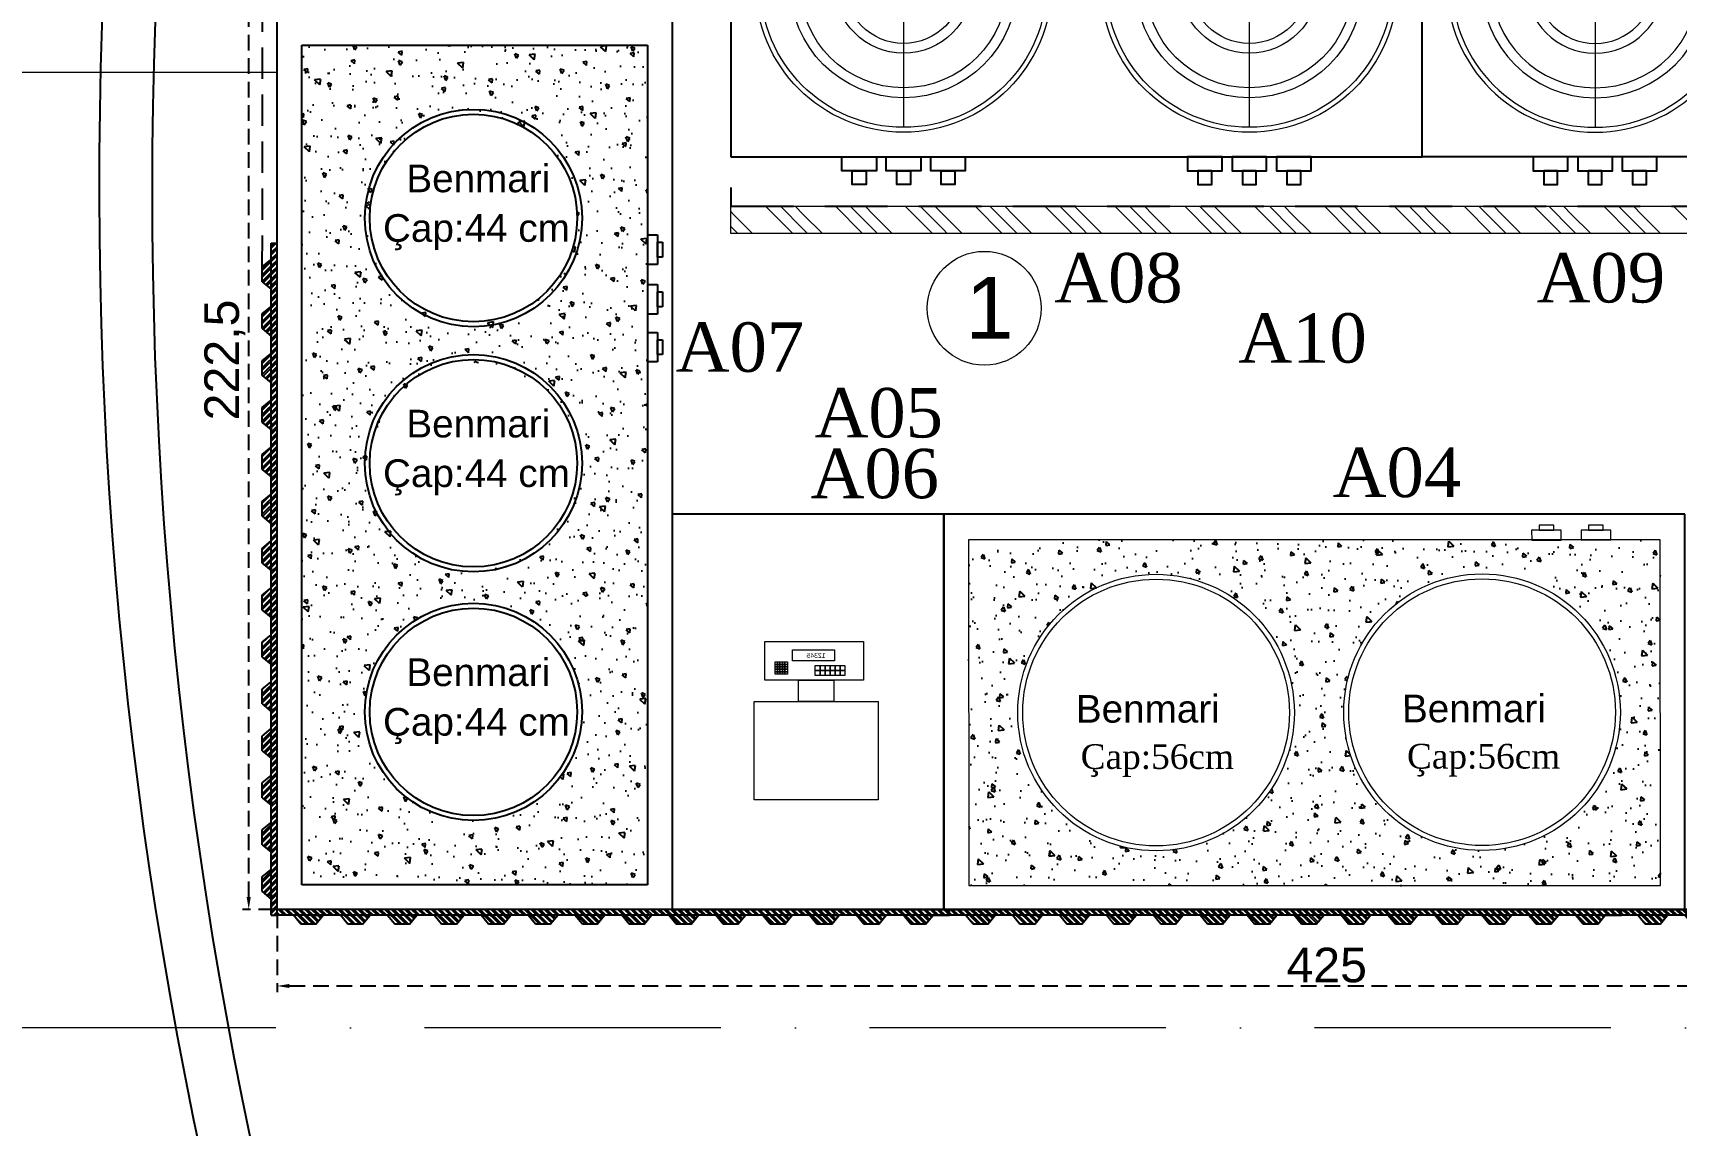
# Model space of a CAD drawing. Header units: millimetres. Extents: x 1287 to 21021, y -1522 to 4173.
# Drawn here: x 2397.8 to 2730.6, y 3445.3 to 3666.5 of the extents above; entities that cross this region are included whole.
import ezdxf

# ---------------------------------------------------------------- set-up
doc = ezdxf.new("R2010")
doc.units = ezdxf.units.MM
for name, pattern in [('ACAD_ISO10W100', [18, 12, -3, 0, -3]), ('DASHED2', [9.524999999999999, 6.35, -3.175]), ('HIDDEN2', [4.762499999999999, 3.175, -1.5875])]:
    doc.linetypes.add(name, pattern=pattern)
for name, color, linetype in [('-DWG_ANA', 7, 'Continuous'), ('SKTÜRK_ Çizgi', 7, 'Continuous'), ('Yazı', 7, 'Continuous')]:
    doc.layers.add(name, color=color, linetype=linetype)
for name, color, linetype, lineweight in [('APLİK', 221, 'Continuous', 20), ('DOĞRAMA', 4, 'Continuous', 25), ('DUVAR', 7, 'Continuous', 40), ('ENDÜSTRİYEL MUTFAK', 253, 'Continuous', 9), ('KESİT AKS', 2, 'Continuous', 30), ('LAMBRİ', 105, 'Continuous', 25), ('MERMER', 7, 'Continuous', 18), ('MUTFAK TEFRİŞ', 171, 'Continuous', 13), ('Sebe - Mobilya', 11, 'Continuous', 15), ('ÇERÇEVE', 2, 'Continuous', 9), ('ÖLÇÜ', 40, 'Continuous', 5)]:
    doc.layers.add(name, color=color, linetype=linetype, lineweight=lineweight)
doc.styles.get("Standard").update_dxf_attribs({"font": 'arial.ttf'})
doc.dimstyles.new('ISO-25', dxfattribs={"dimtxt": 2.5, "dimasz": 2.5, "dimexe": 1.25, "dimexo": 0.625, "dimtad": 1, "dimtxsty": 'Standard', "dimcen": 2.5, "dimadec": 0, "dimazin": 0, "dimtfac": 1, "dimtmove": 0, "dimatfit": 3, "dimfxl": 1, "dimarcsym": 0})
pattern_1 = [(44.99999999999999, (-115.6037225551117, -4964.37885233281), (-0.6735192090801865, 0.6735192090801868), []), (44.99999999999999, (-115.1547095603455, -4964.37885233281), (-0.6735192090801865, 0.6735192090801868), [])]

# ---------------------------------------------------------------- blocks, each defined once
blk = doc.blocks.new('2Lİ')
at = {"layer": 'ENDÜSTRİYEL MUTFAK', "color": 0}
blk.add_lwpolyline([(64.0161029346727, -1685.528342657516), (64.01610293468009, -1545.491897331417), (-5.983853572038043, -1545.569929745005), (-5.983853572045639, -1685.606375071103)], close=True, dxfattribs=at)
at = {"layer": 'ENDÜSTRİYEL MUTFAK', "color": 1}
for points in [[(-7.967688472272705, -1560.072150233213), (-7.971032718569287, -1557.07215209721), (-8.971032097236233, -1557.073266845975), (-8.967687850940106, -1560.073264981977)], [(-5.966017591789611, -1561.569919803683), (-5.972706084382775, -1555.569923531677), (-7.972704841717578, -1555.572153029209), (-7.96601634912396, -1561.572149301213)], [(-5.954870104133886, -1571.569913590357), (-5.961558596727504, -1565.569917318351), (-7.961557354062307, -1565.572146815884), (-7.95486886146869, -1571.572143087887)], [(-7.956540984617435, -1570.072144019887), (-7.95988523091356, -1567.072145883884), (-8.959884609580962, -1567.073260632649), (-8.956540363284835, -1570.073258768651)]]:
    blk.add_lwpolyline(points, close=True, dxfattribs=at)
at = {"layer": 'ENDÜSTRİYEL MUTFAK', "color": 0}
for centre, radius in [((28.90024654714995, -1581.617423463755), 28), ((28.90024654714995, -1581.617423463755), 27), ((28.97381996567496, -1647.617382455802), 28), ((28.97381996567496, -1647.617382455802), 27)]:
    blk.add_circle(centre, radius, dxfattribs=at)
at = {"layer": 'ENDÜSTRİYEL MUTFAK', "color": 0, "char_height": 5.599999999999999, "attachment_point": 3, "rotation": 90.06387041271039}
for insert in [(25.32243746360282, -1568.699743154366), (25.39602765046194, -1634.729793503313)]:
    blk.add_mtext_dynamic_manual_height_columns('Benmari', width=41.11394536527224, gutter_width=12.5, heights=[0], dxfattribs=dict(at, insert=insert))
blk = doc.blocks.new('A$C0e0cb2b9')
at = {"layer": 'MUTFAK TEFRİŞ', "color": 6}
for points in [[(1.41438067657873e-06, 3.613254862922986), (7.793879045806534, 3.458926114339192), (8.188816918693192, 23.40399451841768), (0.3949392872673343, 23.55832326700147)], [(12.05387063201488, 0.3936665533965424), (31.93496058758319, -4.467468897928484e-06), (32.4316198366505, 25.0821747361606), (12.55052985127986, 25.47584575702604)], [(4.425369604192383, 19.91926241208967), (4.92527158435405, 19.90936370481904), (4.935170306525833, 20.40926571478303), (4.435268296561844, 20.41916440715249)], [(4.435268296561844, 20.41916440715249), (4.935170306525833, 20.40926571478303), (4.945068998895294, 20.90916772474702), (4.445166988931305, 20.91906641711648)], [(4.445166988931305, 20.91906641711648), (4.945068998895294, 20.90916772474702), (4.954967691264756, 21.40906971980985), (4.455065681300766, 21.41896842708047)], [(4.92527158435405, 19.90936370481904), (5.425173594318039, 19.89946501244958), (5.435072316489823, 20.39936700751241), (4.935170306525833, 20.40926571478303)], [(4.935170306525833, 20.40926571478303), (5.435072316489823, 20.39936700751241), (5.444971008859284, 20.8992690174764), (4.945068998895294, 20.90916772474702)], [(4.945068998895294, 20.90916772474702), (5.444971008859284, 20.8992690174764), (5.454869701228745, 21.39917102744039), (4.954967691264756, 21.40906971980985)], [(5.425173594318039, 19.89946501244958), (5.925075604282029, 19.88956630517896), (5.93497429665149, 20.38946831514295), (5.435072316489823, 20.39936700751241)], [(5.435072316489823, 20.39936700751241), (5.93497429665149, 20.38946831514295), (5.944873018823273, 20.88937032510694), (5.444971008859284, 20.8992690174764)], [(5.444971008859284, 20.8992690174764), (5.944873018823273, 20.88937032510694), (5.954771711192734, 21.38927232016977), (5.454869701228745, 21.39917102744039)], [(5.925075604282029, 19.88956630517896), (6.424977614246018, 19.8796676128095), (6.434876306615479, 20.37956962277349), (5.93497429665149, 20.38946831514295)], [(5.93497429665149, 20.38946831514295), (6.434876306615479, 20.37956962277349), (6.444775028787262, 20.87947161783632), (5.944873018823273, 20.88937032510694)], [(5.944873018823273, 20.88937032510694), (6.444775028787262, 20.87947161783632), (6.454673721156723, 21.37937362780031), (5.954771711192734, 21.38927232016977)], [(6.424977614246018, 19.8796676128095), (6.924879624210007, 19.86976890553888), (6.934778316579468, 20.36967091550287), (6.434876306615479, 20.37956962277349)], [(6.434876306615479, 20.37956962277349), (6.934778316579468, 20.36967091550287), (6.944677008948929, 20.86957292546685), (6.444775028787262, 20.87947161783632)], [(6.444775028787262, 20.87947161783632), (6.944677008948929, 20.86957292546685), (6.954575731120713, 21.36947493543084), (6.454673721156723, 21.37937362780031)], [(1.748953803144104, 9.442580628294309), (4.011284633241303, 9.39778358032163), (4.179551704488404, 17.89557038535531), (1.917220844588883, 17.94036743332799)], [(4.405572189651139, 18.91945839216169), (4.905474199615128, 18.90955969979223), (4.915372891984589, 19.40946169485505), (4.4154708820206, 19.41936040212568)], [(4.4154708820206, 19.41936040212568), (4.915372891984589, 19.40946169485505), (4.92527158435405, 19.90936370481904), (4.425369604192383, 19.91926241208967)], [(4.905474199615128, 18.90955969979223), (5.405376209579117, 18.8996609925216), (5.415274901948578, 19.39956300248559), (4.915372891984589, 19.40946169485505)], [(4.915372891984589, 19.40946169485505), (5.415274901948578, 19.39956300248559), (5.425173594318039, 19.89946501244958), (4.92527158435405, 19.90936370481904)], [(5.405376209579117, 18.8996609925216), (5.905278219543106, 18.88976230015214), (5.915176911912567, 19.38966431011613), (5.415274901948578, 19.39956300248559)], [(5.415274901948578, 19.39956300248559), (5.915176911912567, 19.38966431011613), (5.925075604282029, 19.88956630517896), (5.425173594318039, 19.89946501244958)], [(5.905278219543106, 18.88976230015214), (6.405180229507096, 18.87986359288152), (6.415078921876557, 19.37976560284551), (5.915176911912567, 19.38966431011613)], [(5.915176911912567, 19.38966431011613), (6.415078921876557, 19.37976560284551), (6.424977614246018, 19.8796676128095), (5.925075604282029, 19.88956630517896)], [(6.405180229507096, 18.87986359288152), (6.905082209668763, 18.86996490051206), (6.914980931840546, 19.36986691047605), (6.415078921876557, 19.37976560284551)], [(6.415078921876557, 19.37976560284551), (6.914980931840546, 19.36986691047605), (6.924879624210007, 19.86976890553888), (6.424977614246018, 19.8796676128095)], [(7.912642462812073, 9.45668974806722), (12.23163665708125, 9.37116813947614), (12.37276385601581, 16.49834417094644), (8.053769661746628, 16.58386577953752)], [(4.968587889037735, 9.253940465945561), (5.968391908965714, 9.234143066305478), (5.988189293704636, 10.23394708623346), (4.988385273776657, 10.25374448587354)], [(4.988385273776657, 10.25374448587354), (5.988189293704636, 10.23394708623346), (6.00798670824588, 11.23375109126027), (5.008182688317902, 11.25354849090036)], [(5.008182688317902, 11.25354849090036), (6.00798670824588, 11.23375109126027), (6.027784092984803, 12.23355511118825), (5.027980073056824, 12.25335251082834)], [(5.027980073056824, 12.25335251082834), (6.027784092984803, 12.23355511118825), (6.047581507526047, 13.23335911621507), (5.047777487598069, 13.25315651585515)], [(5.968391908965714, 9.234143066305478), (6.96819589909137, 9.214345666665395), (6.987993313632614, 10.21414968659337), (5.988189293704636, 10.23394708623346)], [(5.988189293704636, 10.23394708623346), (6.987993313632614, 10.21414968659337), (7.007790698371537, 11.21395369162019), (6.00798670824588, 11.23375109126027)], [(6.00798670824588, 11.23375109126027), (7.007790698371537, 11.21395369162019), (7.027588112912781, 12.21375771154817), (6.027784092984803, 12.23355511118825)], [(6.027784092984803, 12.23355511118825), (7.027588112912781, 12.21375771154817), (7.047385497651703, 13.21356171657499), (6.047581507526047, 13.23335911621507)], [(4.928993089757569, 7.254332440990765), (5.928797109685547, 7.234535041350682), (5.948594494424469, 8.23433906127866), (4.948790504298813, 8.254136460918744)], [(4.948790504298813, 8.254136460918744), (5.948594494424469, 8.23433906127866), (5.968391908965714, 9.234143066305478), (4.968587889037735, 9.253940465945561)], [(5.928797109685547, 7.234535041350682), (6.928601129613526, 7.214737641710599), (6.948398514352448, 8.214541661638577), (5.948594494424469, 8.23433906127866)], [(5.948594494424469, 8.23433906127866), (6.948398514352448, 8.214541661638577), (6.96819589909137, 9.214345666665395), (5.968391908965714, 9.234143066305478)]]:
    blk.add_lwpolyline(points, close=True, dxfattribs=at)
blk.add_text('12345', height=1, rotation=88.86561929141668, dxfattribs=at).set_placement((3.429565920196183, 11.19179566492494))
blk = doc.blocks.new('lambri')
at = {"layer": 'LAMBRİ'}
h = blk.add_hatch(dxfattribs=at)
h.set_pattern_fill('ANSI32', color=256, scale=0.1, angle=-1.272221872585407e-14)
h.set_pattern_definition(pattern_1)
h.paths.add_polyline_path([(11473.26089599961, 2812.997519646899), (11337.16089599066, 2812.997519646899), (11337.16089599066, 2811.79751965882), (11340.46089598768, 2811.79751965882), (11341.96089598768, 2811.79751965882), (11344.96089598768, 2811.79751965882), (11346.46089598768, 2811.79751965882), (11473.26089599961, 2811.79751965882)])
h.paths.add_polyline_path([(11346.46089598768, 2811.79751965882), (11340.46089598768, 2811.79751965882), (11341.96089598768, 2809.997519646899), (11344.96089598768, 2809.997519646899)])
h.paths.add_polyline_path([(11355.96089598768, 2811.79751965882), (11349.96089598768, 2811.79751965882), (11351.46089598768, 2809.997519646899), (11354.46089598768, 2809.997519646899)])
h.paths.add_polyline_path([(11365.46089598768, 2811.79751965882), (11359.46089598768, 2811.79751965882), (11360.96089598768, 2809.997519646899), (11363.96089598768, 2809.997519646899)])
h.paths.add_polyline_path([(11374.96089598768, 2811.79751965882), (11368.96089598768, 2811.79751965882), (11370.46089598768, 2809.997519646899), (11373.46089598768, 2809.997519646899)])
h.paths.add_polyline_path([(11384.46089598768, 2811.79751965882), (11378.46089598768, 2811.79751965882), (11379.96089598768, 2809.997519646899), (11382.96089598768, 2809.997519646899)])
h.paths.add_polyline_path([(11393.96089598768, 2811.79751965882), (11387.96089598768, 2811.79751965882), (11389.46089598768, 2809.997519646899), (11392.46089598768, 2809.997519646899)])
h.paths.add_polyline_path([(11403.46089598768, 2811.79751965882), (11397.46089598768, 2811.79751965882), (11398.96089598768, 2809.997519646899), (11401.96089598768, 2809.997519646899)])
h.paths.add_polyline_path([(11412.96089598768, 2811.79751965882), (11406.96089598768, 2811.79751965882), (11408.46089598768, 2809.997519646899), (11411.46089598768, 2809.997519646899)])
h.paths.add_polyline_path([(11422.46089598768, 2811.79751965882), (11416.46089598768, 2811.79751965882), (11417.96089598768, 2809.997519646899), (11420.96089598768, 2809.997519646899)])
h.paths.add_polyline_path([(11431.96089598768, 2811.79751965882), (11425.96089598768, 2811.79751965882), (11427.46089598768, 2809.997519646899), (11430.46089598768, 2809.997519646899)])
h.paths.add_polyline_path([(11441.46089598768, 2811.79751965882), (11435.46089598768, 2811.79751965882), (11436.96089598768, 2809.997519646899), (11439.96089598768, 2809.997519646899)])
h.paths.add_polyline_path([(11450.96089598768, 2811.79751965882), (11444.96089598768, 2811.79751965882), (11446.46089598768, 2809.997519646899), (11449.46089598768, 2809.997519646899)])
h.paths.add_polyline_path([(11460.46089598768, 2811.79751965882), (11454.46089598768, 2811.79751965882), (11455.96089598768, 2809.997519646899), (11458.96089598768, 2809.997519646899)])
h.paths.add_polyline_path([(11668.3357152962, 2680.947886352555), (11668.3357152962, 2688.341883634344), (11660.91716140741, 2688.341883634344), (11660.91716140741, 2680.947886352555)], flags=9)
h.paths.add_polyline_path([(11654.3842662298, 2731.511017804161), (11658.98126486176, 2731.511017804161), (11658.98126486176, 2738.929571692959), (11654.3842662298, 2738.929571692959)], flags=9)
h.paths.add_polyline_path([(11645.77900232607, 2585.820825343148), (11697.12143518263, 2585.384862487332), (11697.23901787632, 2599.232330565468), (11645.89658501976, 2599.668293391482)], flags=9)
h.paths.add_polyline_path([(11646.2626091116, 2597.00999540569), (11668.92460251086, 2596.817566131369), (11669.04218520456, 2610.665034179703), (11646.3801918053, 2610.857463454024)], flags=9)
h.paths.add_polyline_path([(11729.65351496869, 2597.77809235932), (11807.09574362868, 2597.120508884207), (11807.21332632237, 2610.967976932541), (11729.77109766238, 2611.625560407654)], flags=9)
h.paths.add_polyline_path([(11423.34784646564, 2777.436441634909), (11451.23071576887, 2777.199680452362), (11451.34829846256, 2791.047148500696), (11423.46542915934, 2791.283909683243)], flags=9)
h.paths.add_polyline_path([(11323.23218310111, 2893.963964169041), (11503.06562730902, 2892.436948483006), (11503.188109281, 2906.861394380347), (11323.35466507309, 2908.388410066382)], flags=9)
h.paths.add_polyline_path([(11965.58708952599, 2476.662376647011), (12022.80818827682, 2476.662376647011), (12022.80818827682, 2490.821814422623), (11965.58708952599, 2490.821814422623)], flags=9)
h.paths.add_polyline_path([(11977.03555111819, 2491.860517745034), (12013.04931216174, 2491.860517745034), (12013.04931216174, 2503.919904087797), (11977.03555111819, 2503.919904087797)], flags=9)
h.paths.add_polyline_path([(11396.11445790761, 2473.402067815081), (11416.36682167881, 2473.402067815081), (11416.36682167881, 2477.536875550762), (11396.11445790761, 2477.536875550762)], flags=9)
h.paths.add_polyline_path([(11396.49808186525, 2500.267648522869), (11427.42121419542, 2500.267648522869), (11427.42121419542, 2504.385883872525), (11396.49808186525, 2504.385883872525)], flags=9)
h.paths.add_polyline_path([(11396.17676191264, 2506.003652964846), (11420.20210321479, 2506.003652964846), (11420.20210321479, 2512.082952772394), (11396.17676191264, 2512.082952772394)], flags=9)
h.paths.add_polyline_path([(11318.8371999883, 2470.166276429907), (11349.76033231848, 2470.166276429907), (11349.76033231848, 2474.284511779562), (11318.8371999883, 2474.284511779562)], flags=9)
h.paths.add_polyline_path([(11318.51588003569, 2475.902280901686), (11342.54122133785, 2475.902280901686), (11342.54122133785, 2481.981580709235), (11318.51588003569, 2481.981580709235)], flags=9)
h.paths.add_polyline_path([(11242.52972901099, 2496.008171861187), (11286.46401763194, 2496.008171861187), (11286.46401763194, 2502.087471698538), (11242.52972901099, 2502.087471698538)], flags=9)
h.paths.add_polyline_path([(11243.38366247945, 2502.450375919358), (11284.38832335406, 2502.450375919358), (11284.38832335406, 2508.502055113331), (11243.38366247945, 2508.502055113331)], flags=9)
h.paths.add_polyline_path([(11243.57562582427, 2509.615471725479), (11275.1883531236, 2509.615471725479), (11275.1883531236, 2514.548515563027), (11243.57562582427, 2514.548515563027)], flags=9)
h.paths.add_polyline_path([(11333.47125800186, 2508.919883643404), (11343.31532925599, 2508.919883643404), (11343.31532925599, 2515.711295430676), (11333.47125800186, 2515.711295430676)], flags=25)
h.paths.add_polyline_path([(11333.47125800186, 2508.919883643404), (11343.31532925599, 2508.919883643404), (11343.31532925599, 2515.711295430676), (11333.47125800186, 2515.711295430676)], flags=25)
h.paths.add_polyline_path([(11293.0805834406, 2491.611530249134), (11307.87419079476, 2491.611530249134), (11307.87419079476, 2497.63835087897), (11293.0805834406, 2497.63835087897)], flags=9)
h.paths.add_polyline_path([(11293.40972922974, 2498.790928845421), (11307.96119576925, 2498.790928845421), (11307.96119576925, 2502.842874710575), (11293.40972922974, 2502.842874710575)], flags=9)
h.paths.add_polyline_path([(11444.70192088419, 2511.790290360466), (11454.05886832112, 2511.790290360466), (11454.05886832112, 2515.9803393531), (11444.70192088419, 2515.9803393531)], flags=9)
h.paths.add_polyline_path([(11369.31134137743, 2473.705243562476), (11382.26357366377, 2473.705243562476), (11382.26357366377, 2478.621715013996), (11369.31134137743, 2478.621715013996)], flags=9)
h.paths.add_polyline_path([(11369.43241179221, 2503.203407411591), (11382.56417814129, 2503.203407411591), (11382.56417814129, 2507.393456404225), (11369.43241179221, 2507.393456404225)], flags=9)
h.paths.add_polyline_path([(11293.88088792794, 2506.833840106741), (11310.99186581605, 2506.833840106741), (11310.99186581605, 2511.023889099375), (11293.88088792794, 2511.023889099375)], flags=9)
h.paths.add_polyline_path([(11293.56601278716, 2472.333286767021), (11306.9058545255, 2472.333286767021), (11306.9058545255, 2478.41258657457), (11293.56601278716, 2478.41258657457)], flags=9)
h.paths.add_polyline_path([(11293.90390511089, 2512.977925573603), (11308.45537165039, 2512.977925573603), (11308.45537165039, 2517.029871408955), (11293.90390511089, 2517.029871408955)], flags=9)
h.paths.add_polyline_path([(11218.32936406367, 2473.128220145718), (11238.58356921607, 2473.128220145718), (11238.58356921607, 2477.318269138352), (11218.32936406367, 2477.318269138352)], flags=9)
h.paths.add_polyline_path([(11218.35238126152, 2503.522459422366), (11239.19030229979, 2503.522459422366), (11239.19030229979, 2507.57440528752), (11218.35238126152, 2507.57440528752)], flags=9)
h.paths.add_polyline_path([(11563.66293759876, 2870.483273153321), (11581.28648780518, 2870.333626692311), (11581.3335208767, 2875.872613911644), (11563.70997067028, 2876.022260372654)], flags=9)
h.paths.add_polyline_path([(11330.23702971869, 2927.2958126712), (11639.93937102192, 2924.666044120804), (11640.28931951755, 2965.878746663348), (11330.58697821432, 2968.508515213744)], flags=9)
h.paths.add_polyline_path([(11723.73760642343, 2585.102913026825), (11815.25190621846, 2584.325839703099), (11815.36948891216, 2598.173307781235), (11723.85518911713, 2598.950381104962)], flags=9)
h.paths.add_polyline_path([(11575.87255785101, 2611.255056952254), (11622.02161722117, 2610.863192473666), (11622.13919991487, 2624.710660522), (11575.99014054471, 2625.102525000588)], flags=9)
h.paths.add_polyline_path([(11352.22950373822, 2595.661529605404), (11541.29488432639, 2594.056122993246), (11541.41246703499, 2607.903591041581), (11352.34708643192, 2609.508997683541)], flags=9)
h = blk.add_hatch(dxfattribs=at)
h.set_pattern_fill('ANSI32', color=256, scale=0.1, angle=-1.272221872585407e-14)
h.set_pattern_definition(pattern_1)
h.paths.add_polyline_path([(11468.46089598768, 2809.997519646899), (11469.96089598768, 2811.79751965882), (11463.96089598768, 2811.79751965882), (11465.46089598768, 2809.997519646899)])
at = {"layer": 'APLİK'}
blk.add_line((11388.20147895174, 2812.988687937275), (11386.70150493936, 2812.997519646899), dxfattribs=at)
at = {"layer": 'LAMBRİ'}
for p, q in [((11337.16089599066, 2812.997519646899), (11473.26089599961, 2812.997519646899)), ((11337.16089599066, 2811.79751965882), (11337.16089599066, 2812.997519646899)), ((11337.16089599066, 2811.79751965882), (11473.26089599961, 2811.79751965882)), ((11340.46089598768, 2811.79751965882), (11337.16089599066, 2811.79751965882)), ((11341.96089598768, 2811.79751965882), (11340.46089598768, 2811.79751965882)), ((11341.96089598768, 2809.997519646899), (11340.46089598768, 2811.79751965882)), ((11341.96089598768, 2811.79751965882), (11344.96089598768, 2811.79751965882)), ((11344.96089598768, 2811.79751965882), (11346.46089598768, 2811.79751965882)), ((11344.96089598768, 2809.997519646899), (11346.46089598768, 2811.79751965882)), ((11351.46089598768, 2811.79751965882), (11349.96089598768, 2811.79751965882)), ((11351.46089598768, 2809.997519646899), (11349.96089598768, 2811.79751965882)), ((11351.46089598768, 2811.79751965882), (11354.46089598768, 2811.79751965882)), ((11354.46089598768, 2811.79751965882), (11355.96089598768, 2811.79751965882)), ((11354.46089598768, 2809.997519646899), (11355.96089598768, 2811.79751965882)), ((11360.96089598768, 2811.79751965882), (11359.46089598768, 2811.79751965882)), ((11360.96089598768, 2809.997519646899), (11359.46089598768, 2811.79751965882)), ((11360.96089598768, 2811.79751965882), (11363.96089598768, 2811.79751965882)), ((11363.96089598768, 2811.79751965882), (11365.46089598768, 2811.79751965882)), ((11363.96089598768, 2809.997519646899), (11365.46089598768, 2811.79751965882)), ((11370.46089598768, 2811.79751965882), (11368.96089598768, 2811.79751965882)), ((11370.46089598768, 2809.997519646899), (11368.96089598768, 2811.79751965882)), ((11370.46089598768, 2811.79751965882), (11373.46089598768, 2811.79751965882)), ((11373.46089598768, 2811.79751965882), (11374.96089598768, 2811.79751965882)), ((11373.46089598768, 2809.997519646899), (11374.96089598768, 2811.79751965882)), ((11379.96089598768, 2811.79751965882), (11378.46089598768, 2811.79751965882)), ((11379.96089598768, 2809.997519646899), (11378.46089598768, 2811.79751965882)), ((11379.96089598768, 2811.79751965882), (11382.96089598768, 2811.79751965882)), ((11382.96089598768, 2811.79751965882), (11384.46089598768, 2811.79751965882)), ((11382.96089598768, 2809.997519646899), (11384.46089598768, 2811.79751965882)), ((11389.46089598768, 2811.79751965882), (11387.96089598768, 2811.79751965882)), ((11389.46089598768, 2809.997519646899), (11387.96089598768, 2811.79751965882)), ((11389.46089598768, 2811.79751965882), (11392.46089598768, 2811.79751965882)), ((11392.46089598768, 2811.79751965882), (11393.96089598768, 2811.79751965882)), ((11392.46089598768, 2809.997519646899), (11393.96089598768, 2811.79751965882)), ((11398.96089598768, 2811.79751965882), (11397.46089598768, 2811.79751965882)), ((11398.96089598768, 2809.997519646899), (11397.46089598768, 2811.79751965882)), ((11398.96089598768, 2811.79751965882), (11401.96089598768, 2811.79751965882)), ((11401.96089598768, 2811.79751965882), (11403.46089598768, 2811.79751965882)), ((11401.96089598768, 2809.997519646899), (11403.46089598768, 2811.79751965882)), ((11408.46089598768, 2811.79751965882), (11406.96089598768, 2811.79751965882)), ((11408.46089598768, 2809.997519646899), (11406.96089598768, 2811.79751965882)), ((11408.46089598768, 2811.79751965882), (11411.46089598768, 2811.79751965882)), ((11411.46089598768, 2811.79751965882), (11412.96089598768, 2811.79751965882)), ((11411.46089598768, 2809.997519646899), (11412.96089598768, 2811.79751965882)), ((11417.96089598768, 2811.79751965882), (11416.46089598768, 2811.79751965882)), ((11417.96089598768, 2809.997519646899), (11416.46089598768, 2811.79751965882)), ((11417.96089598768, 2811.79751965882), (11420.96089598768, 2811.79751965882)), ((11420.96089598768, 2811.79751965882), (11422.46089598768, 2811.79751965882)), ((11420.96089598768, 2809.997519646899), (11422.46089598768, 2811.79751965882)), ((11427.46089598768, 2811.79751965882), (11425.96089598768, 2811.79751965882)), ((11427.46089598768, 2809.997519646899), (11425.96089598768, 2811.79751965882)), ((11427.46089598768, 2811.79751965882), (11430.46089598768, 2811.79751965882)), ((11430.46089598768, 2811.79751965882), (11431.96089598768, 2811.79751965882)), ((11430.46089598768, 2809.997519646899), (11431.96089598768, 2811.79751965882)), ((11436.96089598768, 2811.79751965882), (11435.46089598768, 2811.79751965882)), ((11436.96089598768, 2809.997519646899), (11435.46089598768, 2811.79751965882)), ((11436.96089598768, 2811.79751965882), (11439.96089598768, 2811.79751965882)), ((11439.96089598768, 2811.79751965882), (11441.46089598768, 2811.79751965882)), ((11439.96089598768, 2809.997519646899), (11441.46089598768, 2811.79751965882)), ((11446.46089598768, 2811.79751965882), (11444.96089598768, 2811.79751965882)), ((11446.46089598768, 2809.997519646899), (11444.96089598768, 2811.79751965882)), ((11446.46089598768, 2811.79751965882), (11449.46089598768, 2811.79751965882)), ((11449.46089598768, 2811.79751965882), (11450.96089598768, 2811.79751965882)), ((11449.46089598768, 2809.997519646899), (11450.96089598768, 2811.79751965882)), ((11455.96089598768, 2811.79751965882), (11454.46089598768, 2811.79751965882)), ((11455.96089598768, 2809.997519646899), (11454.46089598768, 2811.79751965882)), ((11455.96089598768, 2811.79751965882), (11458.96089598768, 2811.79751965882)), ((11458.96089598768, 2811.79751965882), (11460.46089598768, 2811.79751965882)), ((11458.96089598768, 2809.997519646899), (11460.46089598768, 2811.79751965882)), ((11465.46089598768, 2811.79751965882), (11463.96089598768, 2811.79751965882)), ((11465.46089598768, 2809.997519646899), (11463.96089598768, 2811.79751965882)), ((11465.46089598768, 2811.79751965882), (11468.46089598768, 2811.79751965882)), ((11468.46089598768, 2811.79751965882), (11469.96089598768, 2811.79751965882)), ((11468.46089598768, 2809.997519646899), (11469.96089598768, 2811.79751965882)), ((11469.96089598768, 2811.79751965882), (11473.26089599961, 2811.79751965882)), ((11473.26089599961, 2811.79751965882), (11473.26089599961, 2812.997519646899)), ((11473.26089599961, 2811.79751965882), (11473.26089599961, 2812.997519646899)), ((11473.26089599961, 2811.79751965882), (11473.26089599961, 2812.997519646899)), ((11341.96089598768, 2809.997519646899), (11344.96089598768, 2809.997519646899)), ((11351.46089598768, 2809.997519646899), (11354.46089598768, 2809.997519646899)), ((11360.96089598768, 2809.997519646899), (11363.96089598768, 2809.997519646899)), ((11370.46089598768, 2809.997519646899), (11373.46089598768, 2809.997519646899)), ((11379.96089598768, 2809.997519646899), (11382.96089598768, 2809.997519646899)), ((11389.46089598768, 2809.997519646899), (11392.46089598768, 2809.997519646899)), ((11398.96089598768, 2809.997519646899), (11401.96089598768, 2809.997519646899)), ((11408.46089598768, 2809.997519646899), (11411.46089598768, 2809.997519646899)), ((11417.96089598768, 2809.997519646899), (11420.96089598768, 2809.997519646899)), ((11427.46089598768, 2809.997519646899), (11430.46089598768, 2809.997519646899)), ((11436.96089598768, 2809.997519646899), (11439.96089598768, 2809.997519646899)), ((11446.46089598768, 2809.997519646899), (11449.46089598768, 2809.997519646899)), ((11455.96089598768, 2809.997519646899), (11458.96089598768, 2809.997519646899)), ((11465.46089598768, 2809.997519646899), (11468.46089598768, 2809.997519646899))]:
    blk.add_line(p, q, dxfattribs=at)
blk = doc.blocks.new('A$Ceb461565')
at = {"layer": 'Sebe - Mobilya'}
for p, q in [((40.60000825616589, 134.0000010766271), (40.60000825616589, 76.00000107662709)), ((69.60000825616589, 105.0000010766271), (11.60000825616589, 105.0000010766271)), ((40.60000825616589, 6.000001076621629), (40.60000825616589, 64.00000107662163)), ((69.60000825616589, 35.00000107662163), (11.60000825616589, 35.00000107662163))]:
    blk.add_line(p, q, dxfattribs=at)
for centre, radius in [((40.60000825616589, 105.0000010766271), 30), ((40.60000825616589, 105.0000010766271), 29), ((40.60000825616589, 105.0000010766271), 23), ((40.60000825616589, 105.0000010766271), 21), ((40.60000825616589, 105.0000010766271), 14), ((40.60000825616589, 105.0000010766271), 12), ((40.60000825616589, 105.0000010766271), 5), ((40.60000825616589, 105.0000010766271), 3), ((40.60000825616589, 35.00000107662163), 30), ((40.60000825616589, 35.00000107662163), 29), ((40.60000825616589, 35.00000107662163), 23), ((40.60000825616589, 35.00000107662163), 21), ((40.60000825616589, 35.00000107662163), 14), ((40.60000825616589, 35.00000107662163), 12), ((40.60000825616589, 35.00000107662163), 5), ((40.60000825616589, 35.00000107662163), 3)]:
    blk.add_circle(centre, radius, dxfattribs=at)
at = {"layer": 'SKTÜRK_ Çizgi'}
for points in [[(5.600008256165893, 140.0000010766253), (5.600008256165893, 1.076623448170722e-06), (75.60000825616589, 1.076625267160125e-06), (75.60000825616589, 140.0000010766253)], [(5.600008256165893, 140.0000010766253), (5.600008256165893, 1.076623448170722e-06), (75.60000825616589, 1.076625267160125e-06), (75.60000825616589, 140.0000010766253)], [(5.600008256165893, 117.5000010766271), (5.600008256165893, 110.5000010766271), (2.800008256170258, 110.5000010766271), (2.800008256170258, 117.5000010766271)], [(2.800008256170258, 115.4000010766267), (2.800008256170258, 112.6000010766274), (8.256167348008603e-06, 112.6000010766274), (8.256167348008603e-06, 115.4000010766267)], [(5.600008256165893, 108.5000010766271), (5.600008256165893, 101.5000010766271), (2.800008256170258, 101.5000010766271), (2.800008256170258, 108.5000010766271)], [(2.800008256170258, 106.4000010766267), (2.800008256170258, 103.6000010766274), (8.256167348008603e-06, 103.6000010766274), (8.256167348008603e-06, 106.4000010766267)], [(2.800008256170258, 97.40000107662672), (2.800008256170258, 94.60000107662745), (8.256167348008603e-06, 94.60000107662745), (8.256167348008603e-06, 97.40000107662672)], [(5.600008256165893, 99.50000107662709), (5.600008256165893, 92.50000107662709), (2.800008256170258, 92.50000107662709), (2.800008256170258, 99.50000107662709)], [(5.600008256165893, 40.50000107662163), (5.600008256165893, 47.50000107662163), (2.800008256162982, 47.50000107662163), (2.800008256162982, 40.50000107662163)], [(2.800008256162982, 42.60000107662199), (2.800008256162982, 45.40000107662127), (8.256167348008603e-06, 45.40000107662127), (8.256167348008603e-06, 42.60000107662199)], [(5.600008256165893, 31.50000107662163), (5.600008256165893, 38.50000107662163), (2.800008256162982, 38.50000107662163), (2.800008256162982, 31.50000107662163)], [(2.800008256162982, 33.60000107662199), (2.800008256162982, 36.40000107662127), (8.256167348008603e-06, 36.40000107662127), (8.256167348008603e-06, 33.60000107662199)], [(2.800008256162982, 24.60000107662199), (2.800008256162982, 27.40000107662127), (8.256167348008603e-06, 27.40000107662127), (8.256167348008603e-06, 24.60000107662199)], [(5.600008256165893, 22.50000107662163), (5.600008256165893, 29.50000107662163), (2.800008256162982, 29.50000107662163), (2.800008256162982, 22.50000107662163)]]:
    blk.add_lwpolyline(points, close=True, dxfattribs=at)
blk = doc.blocks.new('A$CEDF05501')
at = {"layer": 'ENDÜSTRİYEL MUTFAK', "xscale": -1, "rotation": 270}
blk.add_blockref('A$Ceb461565', (1.317973669756611e-06, -2.246102667413652e-05), dxfattribs=at)
blk = doc.blocks.new('A$C7d4aef72')
blk.add_line((5.600001581849938, 2.557205334596802e-06), (75.60000158184994, 2.557205334596802e-06))
at = {"layer": 'Sebe - Mobilya'}
for p, q in [((40.60000158184994, 64.00000255720806), (40.60000158184994, 6.000002557208063)), ((69.60000158184994, 35.00000255720806), (11.60000158184994, 35.00000255720806))]:
    blk.add_line(p, q, dxfattribs=at)
for radius in [30, 29, 23, 21, 14, 12, 5, 3]:
    blk.add_circle((40.60000158184994, 35.00000255720806), radius, dxfattribs=at)
at = {"layer": 'SKTÜRK_ Çizgi'}
blk.add_lwpolyline([(75.60000158184994, 2.557206244091503e-06), (75.60000158184994, 70.00000255720624), (5.600001581849938, 70.00000255720624), (5.600001581849938, 2.557205334596802e-06)], dxfattribs=at)
blk.add_lwpolyline([(75.60000158184994, 2.557206244091503e-06), (75.60000158184994, 70.00000255720624), (5.600001581849938, 70.00000255720624), (5.600001581849938, 2.557205334596802e-06)], dxfattribs=at)
for points in [[(5.600001581849938, 47.50000255720806), (5.600001581849938, 40.50000255720806), (2.800001581854303, 40.50000255720806), (2.800001581854303, 47.50000255720806)], [(2.800001581854303, 45.4000025572077), (2.800001581854303, 42.60000255720843), (1.581858668942004e-06, 42.60000255720843), (1.581858668942004e-06, 45.4000025572077)], [(5.600001581849938, 38.50000255720806), (5.600001581849938, 31.50000255720806), (2.800001581854303, 31.50000255720806), (2.800001581854303, 38.50000255720806)], [(2.800001581854303, 36.4000025572077), (2.800001581854303, 33.60000255720843), (1.581858668942004e-06, 33.60000255720843), (1.581858668942004e-06, 36.4000025572077)], [(2.800001581854303, 27.4000025572077), (2.800001581854303, 24.60000255720843), (1.581858668942004e-06, 24.60000255720843), (1.581858668942004e-06, 27.4000025572077)], [(5.600001581849938, 29.50000255720806), (5.600001581849938, 22.50000255720806), (2.800001581854303, 22.50000255720806), (2.800001581854303, 29.50000255720806)]]:
    blk.add_lwpolyline(points, close=True, dxfattribs=at)
blk = doc.blocks.new('benmari1')
at = {"layer": '-DWG_ANA'}
for p, q in [((127337239.0002237, 141999632.4547925), (127337239.0002237, 141999802.4547925)), ((127337239.0002237, 141999802.4547925), (127337309.0002237, 141999802.4547925)), ((127337309.0002237, 141999802.4547925), (127337309.0002237, 141999632.4547925)), ((127337309.0002237, 141999663.7759694), (127337309.0002237, 141999657.7759694)), ((127337309.0002237, 141999654.080769), (127337309.0002237, 141999648.080769)), ((127337309.0002237, 141999644.0268717), (127337309.0002237, 141999638.0268717)), ((127337309.0002237, 141999632.4547925), (127337239.0002237, 141999632.4547925))]:
    blk.add_line(p, q, dxfattribs=at)
at = {"layer": '-DWG_ANA', "color": 1}
for p, q in [((127337309.0002237, 141999764.0571169), (127337311.0002237, 141999764.0571169)), ((127337311.0002237, 141999764.0571169), (127337311.0002237, 141999758.0571169)), ((127337311.0002237, 141999759.5571169), (127337311.0002237, 141999762.5571169)), ((127337311.0002237, 141999762.5571169), (127337312.0002237, 141999762.5571169)), ((127337312.0002237, 141999759.5571169), (127337311.0002237, 141999759.5571169)), ((127337312.0002237, 141999762.5571169), (127337312.0002237, 141999759.5571169)), ((127337311.0002237, 141999758.0571169), (127337309.0002237, 141999758.0571169)), ((127337309.0002237, 141999754.0032196), (127337311.0002237, 141999754.0032196)), ((127337311.0002237, 141999754.0032196), (127337311.0002237, 141999748.0032196)), ((127337311.0002237, 141999749.5032196), (127337311.0002237, 141999752.5032196)), ((127337311.0002237, 141999752.5032196), (127337312.0002237, 141999752.5032196)), ((127337312.0002237, 141999749.5032196), (127337311.0002237, 141999749.5032196)), ((127337312.0002237, 141999752.5032196), (127337312.0002237, 141999749.5032196)), ((127337311.0002237, 141999748.0032196), (127337309.0002237, 141999748.0032196)), ((127337309.0002237, 141999744.3080192), (127337311.0002237, 141999744.3080192)), ((127337311.0002237, 141999744.3080192), (127337311.0002237, 141999738.3080192)), ((127337311.0002237, 141999739.8080192), (127337311.0002237, 141999742.8080192)), ((127337311.0002237, 141999742.8080192), (127337312.0002237, 141999742.8080192)), ((127337312.0002237, 141999742.8080192), (127337312.0002237, 141999739.8080192)), ((127337312.0002237, 141999739.8080192), (127337311.0002237, 141999739.8080192)), ((127337311.0002237, 141999738.3080192), (127337309.0002237, 141999738.3080192))]:
    blk.add_line(p, q, dxfattribs=at)
at = {"layer": '-DWG_ANA'}
for centre, radius in [((127337273.7456236, 141999767.4562657), 22.00000000000002), ((127337273.7456236, 141999767.4562657), 21.00000000000002), ((127337273.7456236, 141999717.8011093), 22.00000000000002), ((127337273.7456236, 141999717.8011093), 21.00000000000002), ((127337273.7456236, 141999667.4533192), 22.00000000000002), ((127337273.7456236, 141999667.4533192), 21.00000000000002)]:
    blk.add_circle(centre, radius, dxfattribs=at)
for s, p in [('Benmari', (127337260.160487, 141999772.6790105)), ('Çap:44 cm', (127337255.4361973, 141999762.6434247)), ('Benmari', (127337260.160487, 141999723.0238541)), ('Çap:44 cm', (127337255.4361973, 141999712.9882683)), ('Benmari', (127337260.160487, 141999672.676064)), ('Çap:44 cm', (127337255.4361973, 141999662.6404782))]:
    blk.add_text(s, height=5.600000000000005, dxfattribs=at).set_placement(p)
blk = doc.blocks.new('*D25')
at = {"layer": 'Defpoints', "color": 0, "linetype": 'HIDDEN2', "transparency": 16777216}
for p in [(2447.300034357557, 3488.958962901208), (2872.300034342656, 3488.958962822046), (2872.300034342656, 3473.446157438716)]:
    blk.add_point(p, dxfattribs=at)
at = {"layer": 'ÖLÇÜ', "color": 0, "linetype": 'HIDDEN2', "lineweight": -2, "transparency": 16777216}
for p, q in [((2447.300034357557, 3488.333962901208), (2447.300034357557, 3472.196157438716)), ((2872.300034342656, 3488.333962822046), (2872.300034342656, 3472.196157438716)), ((2449.800034357557, 3473.446157438716), (2869.800034342656, 3473.446157438716))]:
    blk.add_line(p, q, dxfattribs=at)
at = {"layer": 'ÖLÇÜ', "color": 0, "linetype": 'HIDDEN2', "transparency": 16777216}
for points in [[(2449.800034357557, 3473.862824105383), (2449.800034357557, 3473.02949077205), (2447.300034357557, 3473.446157438716)], [(2869.800034342656, 3473.862824105383), (2869.800034342656, 3473.02949077205), (2872.300034342656, 3473.446157438716)]]:
    blk.add_solid(points, dxfattribs=at)
at = {"layer": 'ÖLÇÜ', "color": 0, "linetype": 'HIDDEN2', "lineweight": 0, "transparency": 16777216, "insert": (2659.800034350106, 3477.645168352768), "char_height": 7, "attachment_point": 5}
blk.add_mtext('425', dxfattribs=at)
blk = doc.blocks.new('*D203')
at = {"layer": 'Defpoints', "color": 0, "linetype": 'HIDDEN2', "transparency": 16777216}
for p in [(2441.545131423205, 3711.476830496165), (2447.304269148359, 3711.476830496165), (2447.300034357557, 3488.958962905992)]:
    blk.add_point(p, dxfattribs=at)
at = {"layer": 'ÖLÇÜ', "color": 0, "linetype": 'HIDDEN2', "lineweight": -2, "transparency": 16777216}
for p, q in [((2446.679269148359, 3711.476830496165), (2440.295131423205, 3711.476830496165)), ((2441.545131423205, 3491.458962905992), (2441.545131423205, 3708.976830496165)), ((2446.675034357557, 3488.958962905992), (2440.295131423205, 3488.958962905992))]:
    blk.add_line(p, q, dxfattribs=at)
at = {"layer": 'ÖLÇÜ', "color": 0, "linetype": 'HIDDEN2', "transparency": 16777216}
for points in [[(2441.128464756539, 3708.976830496165), (2441.961798089872, 3708.976830496165), (2441.545131423205, 3711.476830496165)], [(2441.128464756539, 3491.458962905992), (2441.961798089872, 3491.458962905992), (2441.545131423205, 3488.958962905992)]]:
    blk.add_solid(points, dxfattribs=at)
at = {"layer": 'ÖLÇÜ', "color": 0, "linetype": 'HIDDEN2', "lineweight": 0, "transparency": 16777216, "insert": (2436.713446566451, 3600.217896701079), "char_height": 7, "attachment_point": 5, "rotation": 90}
blk.add_mtext('222,5', dxfattribs=at)

msp = doc.modelspace()

# ---------------------------------------------------------------- hatches: boundary and pattern name
h = msp.add_hatch(color=256)
h.dxf.hatch_style = 1
h.paths.add_polyline_path([(5942.637650619913, 584.5301125085289), (5942.637650619914, 4059.675286723527), (1286.500239981891, 4059.675286723527), (1286.500239981891, 584.5301125085289)])
h.paths.add_polyline_path([(1306.500239981891, 604.5301125085289), (1306.500239981891, 4039.675286723527), (5922.637650619914, 4039.675286723527), (5922.637650619914, 604.5301125085289)], flags=16)
h.paths.add_polyline_path([(1863.755096457247, 778.2702798628097), (1864.5291577157, 3865.935119369248), (1879.919157715703, 3865.935119369248), (1879.145096457247, 778.2702798628097)], flags=0)
h.paths.add_polyline_path([(1359.500238395692, 1487.424026553206), (1359.497819460383, 1502.884857163227), (1812.220102301268, 1502.884857163227), (1812.220102301268, 1487.494857163228)], flags=0)
h.paths.add_polyline_path([(1424.140310702238, 1558.408125258466), (1424.140310702234, 1881.291983526181), (1527.463145347916, 1881.291983526181), (1527.46314534792, 1558.408125258466)], flags=0)
h.paths.add_polyline_path([(1415.530074481772, 1891.799660691543), (1381.089129599877, 1891.799660691543), (1398.309602040808, 1921.935487463193)], flags=0)
h.paths.add_polyline_path([(1359.497819460383, 1969.703165007252), (1359.500238395692, 1985.163995617274), (1812.220102301268, 1985.093165007252), (1812.220102301268, 1969.703165007252)], flags=0)
h.paths.add_polyline_path([(1359.38331493636, 2302.177767552374), (1359.385733871669, 2317.638598162398), (1812.105597777241, 2317.567767552376), (1812.105597777241, 2302.177767552374)], flags=0)
h.paths.add_polyline_path([(1359.418547219615, 2537.897900370436), (1359.420966154924, 2553.358730980458), (1812.140830060496, 2553.287900370435), (1812.140830060496, 2537.897900370436)], flags=0)
h.paths.add_polyline_path([(1359.453779502866, 2763.088033188496), (1359.456198438175, 2778.548863798521), (1812.176062343751, 2778.478033188497), (1812.176062343751, 2763.088033188496)], flags=0)
h.paths.add_polyline_path([(1359.497819460383, 2988.278164628546), (1359.500238395692, 3003.73899523857), (1812.220102301268, 3003.668164628547), (1812.220102301268, 2988.278164628546)], flags=0)
h.paths.add_polyline_path([(1359.497819460383, 3269.753164628546), (1359.500238395692, 3285.213995238569), (1812.220102301268, 3285.143164628547), (1812.220102301268, 3269.753164628546)], flags=0)
h.paths.add_polyline_path([(1359.497819460383, 3569.858164628547), (1359.500238395692, 3585.318995238569), (1812.220102301268, 3585.248164628547), (1812.220102301268, 3569.858164628547)], flags=0)
h.paths.add_polyline_path([(1354.825397433545, 797.7471448142494), (1849.942041362604, 797.7471448142494), (1849.942041362604, 1365.654204841535), (1354.825397433545, 1365.654204841535)], flags=8)
h.paths.add_polyline_path([(1376.631986880375, 1385.998145944314), (1498.598869554318, 1385.998145944314), (1498.598869554318, 1444.419257813346), (1376.631986880375, 1444.419257813346)], flags=8)
h.paths.add_polyline_path([(1426.929273221146, 2022.406573622167), (1763.72848877367, 2022.406573622167), (1763.72848877367, 2188.461177987788), (1426.929273221146, 2188.461177987788)], flags=8)
h.paths.add_polyline_path([(1376.755297492457, 3510.141685275983), (1630.783674027246, 3510.141685275983), (1630.783674027246, 3568.562797145014), (1376.755297492457, 3568.562797145014)], flags=8)
h.paths.add_polyline_path([(1533.884239252641, 1885.055669379185), (1656.423529038903, 1885.055669379185), (1656.423529038903, 1922.230115494903), (1533.884239252641, 1922.230115494903)], flags=8)
h.paths.add_polyline_path([(1440.204708792886, 1884.622523573398), (1513.10783056446, 1884.622523573398), (1513.10783056446, 1921.796969689116), (1440.204708792886, 1921.796969689116)], flags=8)
h.paths.add_polyline_path([(1563.537266528679, 3656.934814116863), (1855.677634877928, 3656.934814116863), (1855.677634877928, 3704.667627895853), (1563.537266528679, 3704.667627895853)], flags=8)
at = {"layer": 'MERMER', "lineweight": -2}
h = msp.add_hatch(dxfattribs=at)
h.set_pattern_fill('AR-CONC', color=21, scale=0.05, angle=1170)
h.set_pattern_definition([(139.9999999999998, (12590.78939314033, 7589.708067162606), (0.7969542769451659, 9.1092334498002), [0.9524999999999951, -10.47749999999992]), (84.99999999999989, (12590.78939314033, 7589.708067162606), (-9.552842261951756, -1.762171071248454), [0.7619999999999986, -8.38202920849998]), (190.4514446999999, (12590.85580576802, 7590.467167540166), (-8.755887595609744, 7.347062354517677), [0.8095004399999975, -8.90451222999996]), (136.1841999999998, (12588.24939311887, 7589.708067162606), (2.102116396636376, 13.5539520446065), [1.428749999999992, -15.71624999999994]), (186.6355576099999, (12588.42456813003, 7590.837562187287), (-12.37130622988606, 11.87020670257516), [1.214251156999999, -13.356780408]), (81.18415116999996, (12588.24939311887, 7589.708067162606), (-12.37130622927662, 11.87020670324886), [1.1429983535, -12.572986596]), (110.9999999999998, (12588.88439310933, 7590.978067203137), (5.113259909354393, 7.580719563456618), [0.9524999999999948, -10.47749999999992]), (55.9999999999999, (12588.88439310933, 7590.978067203137), (-9.209398306115963, 3.090101417382365), [0.7619999999999947, -8.381999999999914]), (161.4514449999998, (12589.31049813176, 7591.609793825719), (-4.096138444295248, 10.67082096393581), [0.809500439999998, -8.904496879999966]), (127.4999999999997, (12590.78939314033, 7589.708067162606), (-4.227751943657655, 0.1544301625295962), [0, -8.280399999999958, 0, -8.508999999999958, 0, -8.413749999999958]), (97.49999999999969, (12590.78939314033, 7589.708067162606), (-5.009028740905973, 3.340983125515294), [0, -4.851399999999997, 0, -8.089899999999997, 0, -3.206749999999999]), (57.49999999999998, (12590.78939314033, 7586.875967188451), (0.2864371996336806, 6.779529758343569), [0, -3.174999999999986, 0, -9.905999999999944, 0, -13.14449999999994]), (47.49999999999986, (12590.78939314033, 7585.605967207524), (-1.271324551666642, 7.406459069300902), [0, -4.127499999999992, 0, -6.578599999999993, 0, -9.334499999999984])])
h.paths.add_polyline_path([(2492.879738642225, 3506.479838116738), (2492.879738642225, 3550.90002910671), (2480.765141142854, 3550.90002910671), (2480.765141142854, 3506.479838116738)], flags=24)
h.paths.add_polyline_path([(2492.879738642225, 3556.635073526475), (2492.879738642225, 3601.055264516446), (2480.765141142854, 3601.055264516446), (2480.765141142854, 3556.635073526475)], flags=24)
edge = h.paths.add_edge_path()
edge.add_arc((2487.045434309492, 3578.612646027181), 21.00000000000002, 450, 809.9999999999999)
edge = h.paths.add_edge_path()
edge.add_arc((2487.045434309492, 3528.957489653203), 21.00000000000001, 450, 809.9999999999999)
edge = h.paths.add_edge_path()
edge.add_arc((2487.045434309492, 3528.957489653203), 21.00000000000001, 450, 809.9999999999999)
edge = h.paths.add_edge_path()
edge.add_arc((2487.045434309492, 3528.957489653203), 22, 450, 630)
edge.add_arc((2487.045434309492, 3528.957489653203), 22, 630, 809.9999999999999)
edge = h.paths.add_edge_path()
edge.add_arc((2487.045434309492, 3628.960436149213), 21.00000000000001, 450, 809.9999999999999)
h.paths.add_polyline_path([(2522.300034357557, 3663.958962901208), (2452.300034357557, 3663.958962901208), (2452.300034357557, 3493.958962901208), (2522.300034357557, 3493.958962901208)])
h = msp.add_hatch(dxfattribs=at)
h.set_pattern_fill('AR-CONC', color=21, scale=0.05, angle=989.9999999999999)
h.set_pattern_definition([(319.9999999999998, (-5812.359464274397, -805.2699561280278), (-0.796954276945167, -9.1092334498002), [0.9524999999999946, -10.47749999999991]), (264.9999999999999, (-5812.359464274397, -805.2699561280278), (9.552842261951756, 1.762171071248453), [0.7619999999999997, -8.382029208499997]), (10.4514446999998, (-5812.425876961699, -806.0290564459829), (8.755887595609742, -7.347062354517678), [0.809500439999999, -8.904512229999984]), (316.1841999999998, (-5809.819464312544, -805.2699561280278), (-2.102116396636378, -13.5539520446065), [1.428749999999993, -15.71624999999994]), (6.635557609999823, (-5809.994639264098, -806.3994510931043), (12.37130622988606, -11.87020670257516), [1.214251156999999, -13.35678040799999]), (261.18415117, (-5809.819464312544, -805.2699561280278), (12.37130622927662, -11.87020670324886), [1.1429983535, -12.572986596]), (290.9999999999999, (-5810.454464303008, -806.5399561089544), (-5.113259909354394, -7.580719563456618), [0.9524999999999963, -10.47749999999994]), (235.9999999999999, (-5810.454464303008, -806.5399561089544), (9.209398306115963, -3.090101417382367), [0.7619999999999946, -8.381999999999913]), (341.4514449999998, (-5810.880569265833, -807.1716827315358), (4.096138444295248, -10.67082096393581), [0.809500439999999, -8.904496879999982]), (307.4999999999998, (-5812.359464274397, -805.2699561280278), (4.227751943657655, -0.1544301625295968), [0, -8.280399999999979, 0, -8.508999999999979, 0, -8.413749999999979]), (277.4999999999997, (-5812.359464274397, -805.2699561280278), (5.009028740905972, -3.340983125515294), [0, -4.851399999999996, 0, -8.089899999999995, 0, -3.206749999999999]), (237.5, (-5812.359464274397, -802.4378560942678), (-0.2864371996336815, -6.779529758343569), [0, -3.174999999999989, 0, -9.905999999999954, 0, -13.14449999999995]), (227.4999999999998, (-5812.359464274397, -801.1678561133413), (1.271324551666641, -7.406459069300902), [0, -4.127499999999992, 0, -6.578599999999993, 0, -9.334499999999984])])
h.paths.add_polyline_path([(2701.300223840723, 3563.774507446858), (2701.30025614644, 3563.745523973081), (2707.300252391347, 3563.75221244869), (2707.300227536211, 3563.774507446858), (2711.300230039606, 3563.774507446858), (2711.300249947557, 3563.756671472165), (2717.300246192464, 3563.763359947774), (2717.300233794698, 3563.774507446858), (2727.300239993581, 3563.774507446858), (2727.378272427568, 3493.774550958249), (2587.341827048311, 3493.774550958249), (2587.263794673929, 3563.774507446858)])
h.paths.add_polyline_path([(2663.252746297369, 3528.890407307717, 1), (2719.252746297369, 3528.890407307717, 1)], flags=16)
h.paths.add_polyline_path([(2664.252746297369, 3528.890407307717, 1), (2718.252746297369, 3528.890407307717, 1)], flags=0)
h.paths.add_polyline_path([(2597.252787305364, 3528.816833897206, 1), (2653.252787305364, 3528.816833897206, 1)], flags=16)
h.paths.add_polyline_path([(2598.252787305364, 3528.816833897206, 1), (2652.252787305364, 3528.816833897206, 1)], flags=0)
at = {"layer": 'ÇERÇEVE'}
h = msp.add_hatch(dxfattribs=at)
h.set_pattern_fill('GOST_GROUND', color=256, angle=-90.00000000000001)
h.set_pattern_definition([(315, (7447.004618880736, 12129.10683819497), (-2.59786816870648e-15, -14.14213562373095), [20]), (315, (7447.004618880736, 12126.10683819497), (-2.59786816870648e-15, -14.14213562373095), [20]), (315, (7447.004618880736, 12123.10683819497), (-2.59786816870648e-15, -14.14213562373095), [20])])
h.paths.add_polyline_path([(2749.135201709922, 3625.830869258138), (2749.135201709922, 3631.330869258138), (2539.135201709922, 3631.330869258138), (2539.135201709922, 3625.830869258138)])

# ---------------------------------------------------------------- linework, layer by layer
at = {"layer": 'DOĞRAMA'}
for centre, radius, start, end in [((3356.433310402879, 3635.687627448413), 945.165304739085, 175.3983166566129, 241.3384556265219), ((3359.65306328083, 3634.694617583129), 937.6783739084807, 175.3009768130337, 240.7230866219415)]:
    msp.add_arc(centre, radius, start, end, dxfattribs=at)
at = {"layer": 'DUVAR', "color": 242, "linetype": 'DASHED2', "lineweight": -2, "ltscale": 2, "true_color": 0xcd2027}
msp.add_lwpolyline([(2539.135201709922, 3631.330869258138), (2749.135201709922, 3631.330869258138), (2749.135201709922, 3711.330869271133), (2539.135201709922, 3711.330869271133)], close=True, dxfattribs=at)
at = {"layer": 'KESİT AKS', "linetype": 'ACAD_ISO10W100', "lineweight": 0, "ltscale": 5}
msp.add_lwpolyline([(3348.04237702383, 3464.943758071115), (2262.886812782959, 3464.943758071115), (2262.875823864513, 3464.943758071115)], dxfattribs=at)
at = {"layer": 'LAMBRİ', "linetype": 'DASHED2'}
msp.add_lwpolyline([(2444.300034355238, 3619.058962914933), (2444.34846142598, 3711.549764319429)], dxfattribs=at)
at = {"layer": 'MERMER', "color": 21, "lineweight": -2}
for points in [[(2447.300034342656, 3668.958962871406), (2527.300034342656, 3668.958962871406), (2527.300034357557, 3488.958962901208), (2447.300034357557, 3488.958962901208)], [(2582.300034357557, 3488.958962901208), (2582.300034357557, 3568.958962901208), (2527.300034357557, 3568.958962901208), (2527.300034357557, 3488.958962901208)], [(2732.300034357557, 3568.958962901208), (2582.300034357557, 3568.958962901208), (2582.300034357557, 3488.958962901208), (2732.300034357557, 3488.958962901208)]]:
    msp.add_lwpolyline(points, close=True, dxfattribs=at)
at = {"layer": 'Yazı', "color": 1, "lineweight": 0}
msp.add_lwpolyline([(2447.300034343525, 3658.46276304792), (2384.413031191503, 3658.462763042714), (2384.413031191503, 3658.462763042714)], dxfattribs=at)
at = {"layer": 'ÇERÇEVE'}
msp.add_lwpolyline([(2539.135201709922, 3631.330869258138), (2749.135201709922, 3631.330869258137), (2749.135201709922, 3625.830869258137), (2539.135201709922, 3625.830869258138), (2539.135201709922, 3631.330869258138)], dxfattribs=at)
msp.add_circle((2590.460903547959, 3610.685833211717), 11.52502831862512, dxfattribs=at)

# ---------------------------------------------------------------- block references
msp.add_blockref('benmari1', (-127334786.7001893, -141996138.4958296))
at = {"layer": 'DUVAR', "xscale": -1}
msp.add_blockref('A$CEDF05501', (2679.135204094107, 3635.730883462999), dxfattribs=at)
at = {"layer": 'ENDÜSTRİYEL MUTFAK', "xscale": -1, "rotation": 270}
msp.add_blockref('A$C7d4aef72', (2679.135199146922, 3635.730867667768), dxfattribs=at)
at = {"layer": 'ENDÜSTRİYEL MUTFAK', "color": 0, "lineweight": -2, "rotation": 270}
msp.add_blockref('2Lİ', (4272.870169712553, 3557.790653868291), dxfattribs=at)
at = {"layer": 'ENDÜSTRİYEL MUTFAK', "color": 0, "xscale": -1, "rotation": 88.86561850385661}
msp.add_blockref('A$C0e0cb2b9', (2569.611949069747, 3543.104311509702), dxfattribs=at)
at = {"layer": 'LAMBRİ', "xscale": -1, "rotation": 270}
msp.add_blockref('lambri', (-365.697485291663, -7849.401933072751), dxfattribs=at)
at = {"layer": 'LAMBRİ', "xscale": -1}
for p in [(13920.56093035484, 675.9614432590934), (14056.66093036378, 675.9614432590934), (14192.76093037272, 675.9614432590934)]:
    msp.add_blockref('lambri', p, dxfattribs=at)

# ---------------------------------------------------------------- texts
at = {"color": 0, "attachment_point": 1}
for s, insert, char_height in [('{\\fTimes New Roman|b0|i0|c162|p18;A08}', (2604.632755258207, 3621.860845027873), 10), ('{\\fTimes New Roman|b0|i0|c162|p18;A09}', (2702.317270771949, 3621.860845027873), 10), ('{\\fTimes New Roman|b0|i0|c162|p18;A07}', (2527.995916289987, 3607.820724081697), 10), ('{\\fTimes New Roman|b0|i0|c162|p18;A10}', (2641.915121625017, 3609.672175749201), 10), ('{\\fTimes New Roman|b0|i0|c162|p18;A05}', (2556.103990817192, 3594.528741226661), 10), ('{\\fTimes New Roman|b0|i0|c162|p18;\\C6;A06}', (2555.296924871192, 3582.228623566667), 10), ('{\\fTimes New Roman|b0|i0|c162|p18;Çap:56cm}', (2609.989214178941, 3522.400493993136), 5), ('{\\fTimes New Roman|b0|i0|c162|p18;Çap:56cm}', (2676.052604869785, 3522.47405062494), 5)]:
    msp.add_mtext_dynamic_manual_height_columns(s, width=198.497899302045, gutter_width=54.48452534123135, heights=[0], dxfattribs=dict(at, insert=insert, char_height=char_height))
at = {"color": 6, "lineweight": 0, "insert": (2661.016314440505, 3582.446748748685), "char_height": 10, "attachment_point": 1}
msp.add_mtext_dynamic_manual_height_columns('{\\fTimes New Roman|b0|i0|c162|p18;\\C0;A04}', width=198.497899302045, gutter_width=54.48452534123135, heights=[0], dxfattribs=at)
at = {"layer": 'ÇERÇEVE', "insert": (2586.679709709366, 3617.046510909855), "char_height": 12.5, "attachment_point": 1}
msp.add_mtext_dynamic_manual_height_columns('1', width=57.12365260434672, gutter_width=12.5, heights=[0], dxfattribs=at)

# ---------------------------------------------------------------- dimensions: what is measured, and where the dimension line sits
at = {"layer": 'ÖLÇÜ', "linetype": 'HIDDEN2', "lineweight": 0}
dim = msp.add_linear_dim(base=(2441.545131423205, 3711.476830496165), p1=(2447.300034357557, 3488.958962905992), p2=(2447.304269148359, 3711.476830496165), angle=90, text='222,5', dimstyle='ISO-25', override={"dimtxt": 7}, dxfattribs=at)
dim.commit()
dim.dimension.update_dxf_attribs({"geometry": '*D203', "text_midpoint": (2436.713446566451, 3600.217896701079)})
dim = msp.add_linear_dim(base=(2872.300034342656, 3473.446157438716), p1=(2447.300034357557, 3488.958962901208), p2=(2872.300034342656, 3488.958962822046), angle=359.9999999893279, dimstyle='ISO-25', override={"dimtxt": 7}, dxfattribs=at)
dim.commit()
dim.dimension.update_dxf_attribs({"geometry": '*D25', "text_midpoint": (2659.800034350106, 3473.446157438716), "dimtype": 161})

doc.saveas('drawing.dxf')
